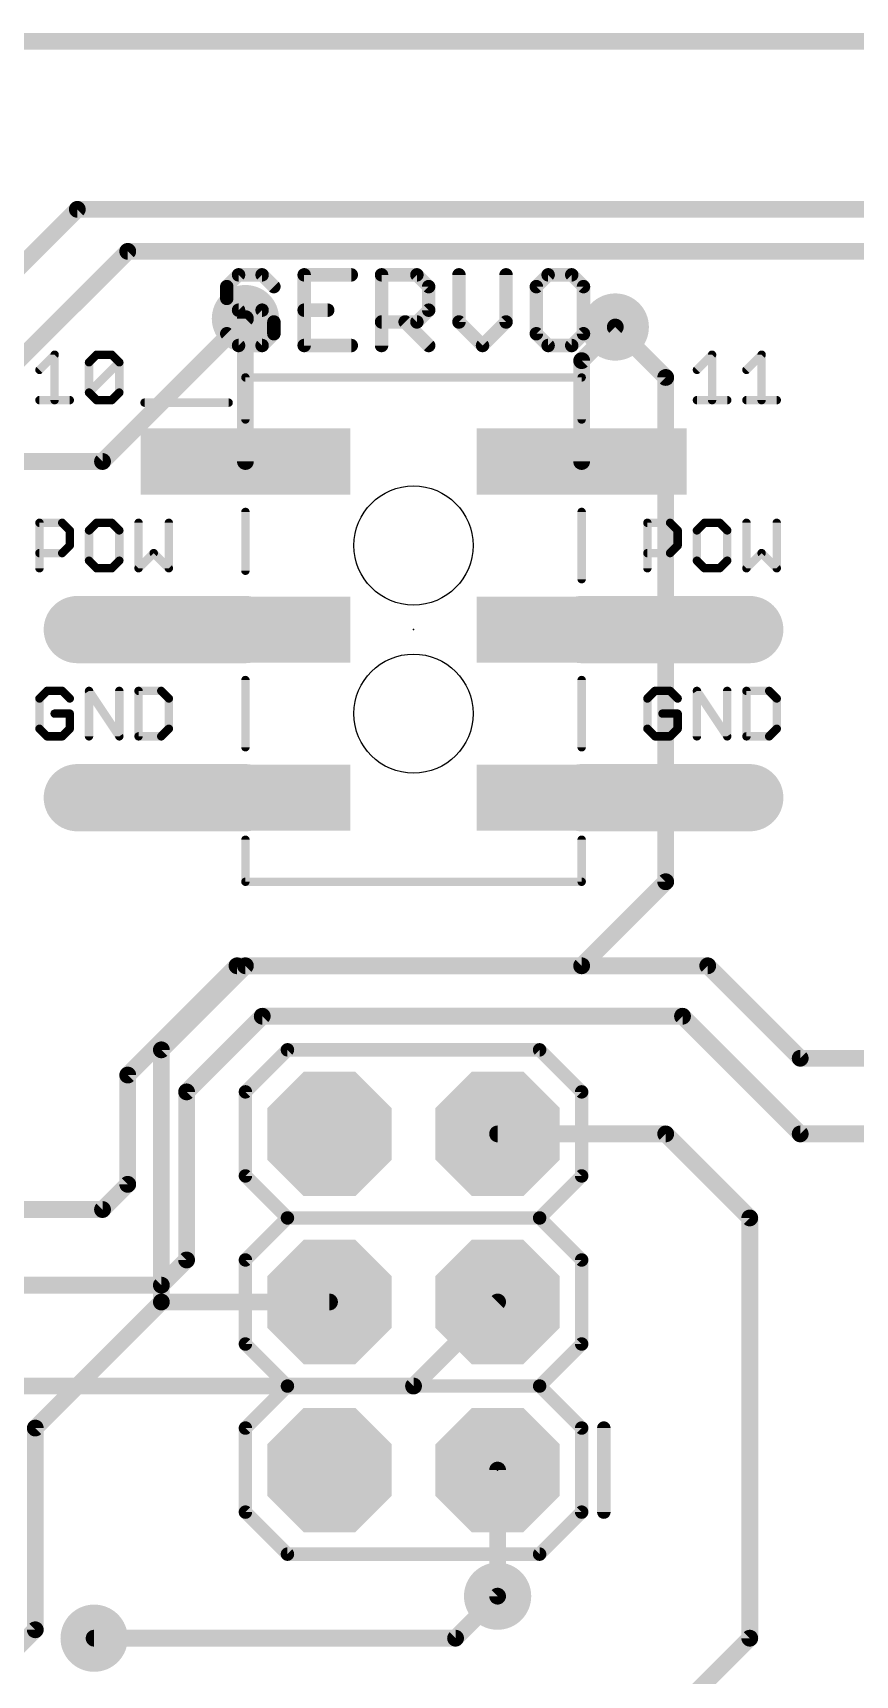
# Model space of a CAD drawing. Extents: x -27 to 95, y -17 to 50.
# Drawn here: x 62.83 to 75.25, y 24.84 to 49.66 of the extents above; entities that cross this region are included whole.
import ezdxf

# ---------------------------------------------------------------- set-up
doc = ezdxf.new("R2010")
doc.units = 0
for name, color, linetype in [('1', 12, 'CONTINUOUS'), ('16', 132, 'CONTINUOUS'), ('17', 110, 'CONTINUOUS'), ('18', 110, 'CONTINUOUS'), ('20', 53, 'CONTINUOUS'), ('21', 41, 'CONTINUOUS'), ('23', 53, 'CONTINUOUS'), ('51', 53, 'CONTINUOUS')]:
    doc.layers.add(name, color=color, linetype=linetype)

# ---------------------------------------------------------------- blocks, each defined once
blk = doc.blocks.new('RECT')
blk.add_solid([(-0.5, -0.5), (0.5, -0.5), (-0.5, 0.5), (0.5, 0.5)])
blk = doc.blocks.new('OCTAGONP')
at = {"const_width": 0.5}
blk.add_lwpolyline([(-0.25, -0.1036), (-0.25, 0.1036), (-0.1036, 0.25), (0.1036, 0.25), (0.25, 0.1036), (0.25, -0.1036), (0.1036, -0.25), (-0.1036, -0.25), (-0.25, -0.1036), (-0.25, 0.1036)], dxfattribs=at)
blk = doc.blocks.new('ROUNDV')
at = {"const_width": 0.5}
blk.add_lwpolyline([(0, -0.25, 1), (0, 0.25, 1), (0, -0.25)], format="xyb", dxfattribs=at)

msp = doc.modelspace()

# ---------------------------------------------------------------- linework, layer by layer
at = {"layer": '1'}
for points, const_width in [([(2.54, 49.53), (91.44, 49.53)], 0.254), ([(60.96, 44.45), (63.5, 46.99)], 0.254), ([(63.5, 46.99), (77.47, 46.99)], 0.254), ([(61.468, 43.561), (64.262, 46.355)], 0.254), ([(64.262, 46.355), (76.835, 46.355)], 0.254), ([(66.04, 45.339), (66.04, 43.18)], 0.254), ([(71.12, 44.704), (71.628, 45.212)], 0.254), ([(71.12, 43.18), (71.12, 44.704)], 0.254), ([(66.04, 40.64), (63.5, 40.64)], 1.016), ([(73.66, 40.64), (71.12, 40.64)], 1.016), ([(66.04, 38.1), (63.5, 38.1)], 1.016), ([(71.12, 38.1), (73.66, 38.1)], 1.016), ([(64.262, 33.909), (65.913, 35.56)], 0.254), ([(65.913, 35.56), (73.025, 35.56)], 0.254), ([(73.025, 35.56), (74.422, 34.163)], 0.254), ([(65.151, 33.655), (66.294, 34.798)], 0.254), ([(66.294, 34.798), (72.644, 34.798)], 0.254), ([(72.644, 34.798), (74.422, 33.02)], 0.254), ([(74.422, 34.163), (83.439, 34.163)], 0.254), ([(64.262, 32.258), (64.262, 33.909)], 0.254), ([(65.151, 31.115), (65.151, 33.655)], 0.254), ([(72.39, 33.02), (69.85, 33.02)], 0.254), ([(73.66, 31.75), (72.39, 33.02)], 0.254), ([(74.422, 33.02), (78.74, 33.02)], 0.254), ([(63.881, 31.877), (64.262, 32.258)], 0.254), ([(58.293, 31.877), (63.881, 31.877)], 0.254), ([(73.66, 25.4), (73.66, 31.75)], 0.254), ([(64.77, 30.734), (65.151, 31.115)], 0.254), ([(58.42, 30.734), (64.77, 30.734)], 0.254), ([(68.58, 29.21), (69.85, 30.48)], 0.254), ([(62.23, 29.21), (68.58, 29.21)], 0.254), ([(69.85, 26.035), (69.85, 27.94)], 0.254), ([(69.215, 25.4), (69.85, 26.035)], 0.254), ([(63.754, 25.4), (69.215, 25.4)], 0.254), ([(72.39, 24.13), (73.66, 25.4)], 0.254)]:
    msp.add_lwpolyline(points, dxfattribs=dict(at, const_width=const_width))
for points, const_width in [([(63.5, 47.0535, 1), (63.5, 46.9265)], 0.127), ([(63.5449, 46.9451, 1), (63.4551, 47.0349)], 0.127), ([(64.262, 46.4185, 1), (64.262, 46.2915)], 0.127), ([(64.3069, 46.3101, 1), (64.2171, 46.3999)], 0.127), ([(66.1035, 45.339, 1), (65.9765, 45.339)], 0.127), ([(71.6729, 45.1671, 1), (71.5831, 45.2569)], 0.127), ([(71.1835, 44.704, 1), (71.0565, 44.704)], 0.127), ([(71.0751, 44.7489, 1), (71.1649, 44.6591)], 0.127), ([(65.9765, 43.18, 1), (66.1035, 43.18)], 0.127), ([(71.0565, 43.18, 1), (71.1835, 43.18)], 0.127), ([(63.5, 40.894, 1), (63.5, 40.386)], 0.508), ([(66.04, 40.386, 1), (66.04, 40.894)], 0.508), ([(71.12, 40.894, 1), (71.12, 40.386)], 0.508), ([(73.66, 40.386, 1), (73.66, 40.894)], 0.508), ([(63.5, 38.354, 1), (63.5, 37.846)], 0.508), ([(66.04, 37.846, 1), (66.04, 38.354)], 0.508), ([(71.12, 38.354, 1), (71.12, 37.846)], 0.508), ([(73.66, 37.846, 1), (73.66, 38.354)], 0.508), ([(65.913, 35.6235, 1), (65.913, 35.4965)], 0.127), ([(65.9579, 35.5151, 1), (65.8681, 35.6049)], 0.127), ([(73.0699, 35.6049, 1), (72.9801, 35.5151)], 0.127), ([(73.025, 35.4965, 1), (73.025, 35.6235)], 0.127), ([(66.294, 34.8615, 1), (66.294, 34.7345)], 0.127), ([(66.3389, 34.7531, 1), (66.2491, 34.8429)], 0.127), ([(72.6889, 34.8429, 1), (72.5991, 34.7531)], 0.127), ([(72.644, 34.7345, 1), (72.644, 34.8615)], 0.127), ([(74.422, 34.2265, 1), (74.422, 34.0995)], 0.127), ([(74.3771, 34.1181, 1), (74.4669, 34.2079)], 0.127), ([(64.3255, 33.909, 1), (64.1985, 33.909)], 0.127), ([(64.2171, 33.9539, 1), (64.3069, 33.8641)], 0.127), ([(65.2145, 33.655, 1), (65.0875, 33.655)], 0.127), ([(65.1061, 33.6999, 1), (65.1959, 33.6101)], 0.127), ([(69.85, 33.0835, 1), (69.85, 32.9565)], 0.127), ([(72.4349, 33.0649, 1), (72.3451, 32.9751)], 0.127), ([(72.39, 32.9565, 1), (72.39, 33.0835)], 0.127), ([(74.422, 33.0835, 1), (74.422, 32.9565)], 0.127), ([(74.3771, 32.9751, 1), (74.4669, 33.0649)], 0.127), ([(64.1985, 32.258, 1), (64.3255, 32.258)], 0.127), ([(64.3069, 32.2131, 1), (64.2171, 32.3029)], 0.127), ([(63.8361, 31.9219, 1), (63.9259, 31.8321)], 0.127), ([(63.881, 31.8135, 1), (63.881, 31.9405)], 0.127), ([(73.7235, 31.75, 1), (73.5965, 31.75)], 0.127), ([(73.6151, 31.7051, 1), (73.7049, 31.7949)], 0.127), ([(65.0875, 31.115, 1), (65.2145, 31.115)], 0.127), ([(65.1959, 31.0701, 1), (65.1061, 31.1599)], 0.127), ([(64.7251, 30.7789, 1), (64.8149, 30.6891)], 0.127), ([(64.77, 30.6705, 1), (64.77, 30.7975)], 0.127), ([(69.8949, 30.4351, 1), (69.8051, 30.5249)], 0.127), ([(68.5351, 29.2549, 1), (68.6249, 29.1651)], 0.127), ([(68.58, 29.1465, 1), (68.58, 29.2735)], 0.127), ([(69.9135, 27.94, 1), (69.7865, 27.94)], 0.127), ([(69.7865, 26.035, 1), (69.9135, 26.035)], 0.127), ([(69.8949, 25.9901, 1), (69.8051, 26.0799)], 0.127), ([(63.754, 25.4635, 1), (63.754, 25.3365)], 0.127), ([(69.1701, 25.4449, 1), (69.2599, 25.3551)], 0.127), ([(69.215, 25.3365, 1), (69.215, 25.4635)], 0.127), ([(73.5965, 25.4, 1), (73.7235, 25.4)], 0.127), ([(73.7049, 25.3551, 1), (73.6151, 25.4449)], 0.127)]:
    msp.add_lwpolyline(points, format="xyb", dxfattribs=dict(at, const_width=const_width))
at = {"layer": '16', "const_width": 0.254}
for points in [[(2.54, 49.53), (91.44, 49.53)], [(63.881, 43.18), (66.04, 45.339)], [(72.39, 44.45), (71.628, 45.212)], [(72.39, 36.83), (72.39, 44.45)], [(61.468, 43.18), (63.881, 43.18)], [(71.12, 35.56), (72.39, 36.83)], [(64.77, 34.29), (66.04, 35.56)], [(66.04, 35.56), (71.12, 35.56)], [(64.77, 30.48), (64.77, 34.29)], [(62.865, 28.575), (64.77, 30.48)], [(64.77, 30.48), (67.31, 30.48)], [(62.865, 25.527), (62.865, 28.575)], [(62.357, 25.019), (62.865, 25.527)]]:
    msp.add_lwpolyline(points, dxfattribs=at)
at = {"layer": '16', "const_width": 0.127}
for points in [[(66.0849, 45.2941, 1), (65.9951, 45.3839)], [(71.6729, 45.2569, 1), (71.5831, 45.1671)], [(72.4535, 44.45, 1), (72.3265, 44.45)], [(72.3451, 44.4051, 1), (72.4349, 44.4949)], [(63.8361, 43.2249, 1), (63.9259, 43.1351)], [(63.881, 43.1165, 1), (63.881, 43.2435)], [(72.3265, 36.83, 1), (72.4535, 36.83)], [(72.4349, 36.7851, 1), (72.3451, 36.8749)], [(66.04, 35.6235, 1), (66.04, 35.4965)], [(66.0849, 35.5151, 1), (65.9951, 35.6049)], [(71.0751, 35.6049, 1), (71.1649, 35.5151)], [(71.12, 35.4965, 1), (71.12, 35.6235)], [(64.8335, 34.29, 1), (64.7065, 34.29)], [(64.7251, 34.3349, 1), (64.8149, 34.2451)], [(64.77, 30.5435, 1), (64.77, 30.4165)], [(64.7065, 30.48, 1), (64.8335, 30.48)], [(64.8149, 30.4351, 1), (64.7251, 30.5249)], [(67.31, 30.4165, 1), (67.31, 30.5435)], [(62.9285, 28.575, 1), (62.8015, 28.575)], [(62.8201, 28.6199, 1), (62.9099, 28.5301)], [(62.8015, 25.527, 1), (62.9285, 25.527)], [(62.9099, 25.4821, 1), (62.8201, 25.5719)]]:
    msp.add_lwpolyline(points, format="xyb", dxfattribs=at)
at = {"layer": '20', "const_width": 0.254}
msp.add_lwpolyline([(91.44, 49.53), (2.54, 49.53)], dxfattribs=at)
at = {"layer": '20'}
for centre in [(68.58, 41.91), (68.58, 39.37)]:
    msp.add_circle(centre, 0.9, dxfattribs=at)
at = {"layer": '21'}
for points, const_width in [([(65.9361, 46.0003), (65.7581, 45.8224)], 0.2032), ([(65.7581, 45.8224), (65.7581, 45.6444)], 0.2032), ([(66.292, 46.0003), (65.9361, 46.0003)], 0.2032), ([(66.4699, 45.8224), (66.292, 46.0003)], 0.2032), ([(67.6393, 46.0003), (66.9275, 46.0003)], 0.2032), ([(66.9275, 46.0003), (66.9275, 44.9326)], 0.2032), ([(68.0969, 44.9326), (68.0969, 46.0003)], 0.2032), ([(68.0969, 46.0003), (68.6308, 46.0003)], 0.2032), ([(68.6308, 46.0003), (68.8087, 45.8224)], 0.2032), ([(68.8087, 45.8224), (68.8087, 45.4665)], 0.2032), ([(69.2663, 46.0003), (69.2663, 45.2885)], 0.2032), ([(69.9781, 45.2885), (69.9781, 46.0003)], 0.2032), ([(70.6136, 46.0003), (70.4357, 45.8224)], 0.2032), ([(70.4357, 45.8224), (70.4357, 45.1106)], 0.2032), ([(70.9695, 46.0003), (70.6136, 46.0003)], 0.2032), ([(71.1475, 45.8224), (70.9695, 46.0003)], 0.2032), ([(71.1475, 45.1106), (71.1475, 45.8224)], 0.2032), ([(65.7581, 45.6444), (65.9361, 45.4665)], 0.2032), ([(65.9361, 45.4665), (66.292, 45.4665)], 0.2032), ([(66.292, 45.4665), (66.4699, 45.2885)], 0.2032), ([(66.9275, 45.4665), (67.2834, 45.4665)], 0.2032), ([(68.8087, 45.4665), (68.6308, 45.2885)], 0.2032), ([(65.9361, 44.9326), (65.7581, 45.1106)], 0.2032), ([(66.4699, 45.1106), (66.292, 44.9326)], 0.2032), ([(66.4699, 45.2885), (66.4699, 45.1106)], 0.2032), ([(68.6308, 45.2885), (68.0969, 45.2885)], 0.2032), ([(68.4528, 45.2885), (68.8087, 44.9326)], 0.2032), ([(69.2663, 45.2885), (69.6222, 44.9326)], 0.2032), ([(69.6222, 44.9326), (69.9781, 45.2885)], 0.2032), ([(70.4357, 45.1106), (70.6136, 44.9326)], 0.2032), ([(70.9695, 44.9326), (71.1475, 45.1106)], 0.2032), ([(66.292, 44.9326), (65.9361, 44.9326)], 0.2032), ([(66.9275, 44.9326), (67.6393, 44.9326)], 0.2032), ([(70.6136, 44.9326), (70.9695, 44.9326)], 0.2032), ([(62.9285, 44.5647), (63.1573, 44.7935)], 0.127), ([(63.1573, 44.7935), (63.1573, 44.1071)], 0.127), ([(63.6769, 44.6791), (63.7913, 44.7935)], 0.127), ([(63.6769, 44.2215), (63.6769, 44.6791)], 0.127), ([(63.6769, 44.2215), (64.1345, 44.6791)], 0.127), ([(63.7913, 44.7935), (64.0201, 44.7935)], 0.127), ([(64.0201, 44.7935), (64.1345, 44.6791)], 0.127), ([(64.1345, 44.6791), (64.1345, 44.2215)], 0.127), ([(72.8617, 44.5647), (73.0905, 44.7935)], 0.127), ([(73.0905, 44.7935), (73.0905, 44.1071)], 0.127), ([(73.6101, 44.5647), (73.8389, 44.7935)], 0.127), ([(73.8389, 44.7935), (73.8389, 44.1071)], 0.127), ([(71.12, 44.45), (66.04, 44.45)], 0.127), ([(66.04, 44.45), (66.04, 43.815)], 0.127), ([(71.12, 43.815), (71.12, 44.45)], 0.127), ([(63.7913, 44.1071), (63.6769, 44.2215)], 0.127), ([(64.1345, 44.2215), (64.0201, 44.1071)], 0.127), ([(62.9285, 44.1071), (63.3861, 44.1071)], 0.127), ([(64.0201, 44.1071), (63.7913, 44.1071)], 0.127), ([(64.516, 44.069), (65.786, 44.069)], 0.127), ([(72.8617, 44.1071), (73.3193, 44.1071)], 0.127), ([(73.6101, 44.1071), (74.0677, 44.1071)], 0.127), ([(66.04, 42.418), (66.04, 41.529)], 0.127), ([(71.12, 42.418), (71.12, 41.402)], 0.127), ([(62.9285, 41.5671), (62.9285, 42.2535)], 0.127), ([(62.9285, 42.2535), (63.2717, 42.2535)], 0.127), ([(63.2717, 42.2535), (63.3861, 42.1391)], 0.127), ([(63.3861, 42.1391), (63.3861, 41.9103)], 0.127), ([(63.7913, 42.2535), (63.6769, 42.1391)], 0.127), ([(63.6769, 42.1391), (63.6769, 41.6815)], 0.127), ([(64.0201, 42.2535), (63.7913, 42.2535)], 0.127), ([(64.1345, 42.1391), (64.0201, 42.2535)], 0.127), ([(64.1345, 41.6815), (64.1345, 42.1391)], 0.127), ([(64.4253, 42.2535), (64.4253, 41.5671)], 0.127), ([(64.8829, 41.5671), (64.8829, 42.2535)], 0.127), ([(72.1133, 41.5671), (72.1133, 42.2535)], 0.127), ([(72.1133, 42.2535), (72.4564, 42.2535)], 0.127), ([(72.4564, 42.2535), (72.5708, 42.1391)], 0.127), ([(72.5708, 42.1391), (72.5708, 41.9103)], 0.127), ([(72.9761, 42.2535), (72.8617, 42.1391)], 0.127), ([(72.8617, 42.1391), (72.8617, 41.6815)], 0.127), ([(73.2049, 42.2535), (72.9761, 42.2535)], 0.127), ([(73.3193, 42.1391), (73.2049, 42.2535)], 0.127), ([(73.3193, 41.6815), (73.3193, 42.1391)], 0.127), ([(73.6101, 42.2535), (73.6101, 41.5671)], 0.127), ([(74.0677, 41.5671), (74.0677, 42.2535)], 0.127), ([(63.3861, 41.9103), (63.2717, 41.7959)], 0.127), ([(72.5708, 41.9103), (72.4564, 41.7959)], 0.127), ([(63.2717, 41.7959), (62.9285, 41.7959)], 0.127), ([(63.6769, 41.6815), (63.7913, 41.5671)], 0.127), ([(64.0201, 41.5671), (64.1345, 41.6815)], 0.127), ([(64.4253, 41.5671), (64.6541, 41.7959)], 0.127), ([(64.6541, 41.7959), (64.8829, 41.5671)], 0.127), ([(72.4564, 41.7959), (72.1133, 41.7959)], 0.127), ([(72.8617, 41.6815), (72.9761, 41.5671)], 0.127), ([(73.2049, 41.5671), (73.3193, 41.6815)], 0.127), ([(73.6101, 41.5671), (73.8389, 41.7959)], 0.127), ([(73.8389, 41.7959), (74.0677, 41.5671)], 0.127), ([(63.7913, 41.5671), (64.0201, 41.5671)], 0.127), ([(72.9761, 41.5671), (73.2049, 41.5671)], 0.127), ([(63.0429, 39.7135), (62.9285, 39.5991)], 0.127), ([(63.2717, 39.7135), (63.0429, 39.7135)], 0.127), ([(63.3861, 39.5991), (63.2717, 39.7135)], 0.127), ([(63.6769, 39.0271), (63.6769, 39.7135)], 0.127), ([(63.6769, 39.7135), (64.1345, 39.0271)], 0.127), ([(64.1345, 39.0271), (64.1345, 39.7135)], 0.127), ([(64.4253, 39.7135), (64.4253, 39.0271)], 0.127), ([(64.7685, 39.7135), (64.4253, 39.7135)], 0.127), ([(64.8829, 39.5991), (64.7685, 39.7135)], 0.127), ([(66.04, 39.878), (66.04, 38.862)], 0.127), ([(71.12, 39.878), (71.12, 38.862)], 0.127), ([(72.2276, 39.7135), (72.1133, 39.5991)], 0.127), ([(72.4564, 39.7135), (72.2276, 39.7135)], 0.127), ([(72.5708, 39.5991), (72.4564, 39.7135)], 0.127), ([(72.8617, 39.0271), (72.8617, 39.7135)], 0.127), ([(72.8617, 39.7135), (73.3193, 39.0271)], 0.127), ([(73.3193, 39.0271), (73.3193, 39.7135)], 0.127), ([(73.6101, 39.7135), (73.6101, 39.0271)], 0.127), ([(73.9533, 39.7135), (73.6101, 39.7135)], 0.127), ([(74.0677, 39.5991), (73.9533, 39.7135)], 0.127), ([(62.9285, 39.5991), (62.9285, 39.1415)], 0.127), ([(64.8829, 39.1415), (64.8829, 39.5991)], 0.127), ([(72.1133, 39.5991), (72.1133, 39.1415)], 0.127), ([(74.0677, 39.1415), (74.0677, 39.5991)], 0.127), ([(63.3861, 39.3703), (63.1573, 39.3703)], 0.127), ([(63.3861, 39.1415), (63.3861, 39.3703)], 0.127), ([(72.5708, 39.3703), (72.342, 39.3703)], 0.127), ([(72.5708, 39.1415), (72.5708, 39.3703)], 0.127), ([(62.9285, 39.1415), (63.0429, 39.0271)], 0.127), ([(63.0429, 39.0271), (63.2717, 39.0271)], 0.127), ([(63.2717, 39.0271), (63.3861, 39.1415)], 0.127), ([(64.4253, 39.0271), (64.7685, 39.0271)], 0.127), ([(64.7685, 39.0271), (64.8829, 39.1415)], 0.127), ([(72.1133, 39.1415), (72.2276, 39.0271)], 0.127), ([(72.2276, 39.0271), (72.4564, 39.0271)], 0.127), ([(72.4564, 39.0271), (72.5708, 39.1415)], 0.127), ([(73.6101, 39.0271), (73.9533, 39.0271)], 0.127), ([(73.9533, 39.0271), (74.0677, 39.1415)], 0.127), ([(66.04, 36.83), (66.04, 37.465)], 0.127), ([(71.12, 37.465), (71.12, 36.83)], 0.127), ([(71.12, 36.83), (66.04, 36.83)], 0.127), ([(66.04, 33.655), (66.675, 34.29)], 0.2032), ([(66.675, 34.29), (70.485, 34.29)], 0.2032), ([(71.12, 33.655), (70.485, 34.29)], 0.2032), ([(66.04, 32.385), (66.04, 33.655)], 0.2032), ([(71.12, 32.385), (71.12, 33.655)], 0.2032), ([(66.675, 31.75), (66.04, 32.385)], 0.2032), ([(70.485, 31.75), (71.12, 32.385)], 0.2032), ([(66.04, 31.115), (66.675, 31.75)], 0.2032), ([(66.675, 31.75), (70.485, 31.75)], 0.2032), ([(71.12, 31.115), (70.485, 31.75)], 0.2032), ([(66.04, 29.845), (66.04, 31.115)], 0.2032), ([(71.12, 29.845), (71.12, 31.115)], 0.2032), ([(66.675, 29.21), (66.04, 29.845)], 0.2032), ([(70.485, 29.21), (71.12, 29.845)], 0.2032), ([(66.04, 28.575), (66.675, 29.21)], 0.2032), ([(66.675, 29.21), (70.485, 29.21)], 0.2032), ([(71.12, 28.575), (70.485, 29.21)], 0.2032), ([(66.04, 27.305), (66.04, 28.575)], 0.2032), ([(71.12, 27.305), (71.12, 28.575)], 0.2032), ([(71.455, 28.575), (71.455, 27.305)], 0.2032), ([(66.675, 26.67), (66.04, 27.305)], 0.2032), ([(70.485, 26.67), (71.12, 27.305)], 0.2032), ([(70.485, 26.67), (66.675, 26.67)], 0.2032)]:
    msp.add_lwpolyline(points, dxfattribs=dict(at, const_width=const_width))
for points, const_width in [([(65.8089, 45.8224, 1), (65.7073, 45.8224)], 0.1016), ([(65.7222, 45.8583, 1), (65.794, 45.7864)], 0.1016), ([(65.9361, 46.0511, 1), (65.9361, 45.9495)], 0.1016), ([(65.972, 45.9644, 1), (65.9001, 46.0362)], 0.1016), ([(66.3279, 46.0362, 1), (66.256, 45.9644)], 0.1016), ([(66.292, 45.9495, 1), (66.292, 46.0511)], 0.1016), ([(66.434, 45.7864, 1), (66.5058, 45.8583)], 0.1016), ([(66.9275, 46.0511, 1), (66.9275, 45.9495)], 0.1016), ([(66.9783, 46.0003, 1), (66.8767, 46.0003)], 0.1016), ([(67.6393, 45.9495, 1), (67.6393, 46.0511)], 0.1016), ([(68.1477, 46.0003, 1), (68.0461, 46.0003)], 0.1016), ([(68.0969, 46.0511, 1), (68.0969, 45.9495)], 0.1016), ([(68.6667, 46.0362, 1), (68.5948, 45.9644)], 0.1016), ([(68.6308, 45.9495, 1), (68.6308, 46.0511)], 0.1016), ([(68.8595, 45.8224, 1), (68.7579, 45.8224)], 0.1016), ([(68.7728, 45.7864, 1), (68.8446, 45.8583)], 0.1016), ([(69.3171, 46.0003, 1), (69.2155, 46.0003)], 0.1016), ([(70.0289, 46.0003, 1), (69.9273, 46.0003)], 0.1016), ([(70.4865, 45.8224, 1), (70.3849, 45.8224)], 0.1016), ([(70.3998, 45.8583, 1), (70.4716, 45.7864)], 0.1016), ([(70.6136, 46.0511, 1), (70.6136, 45.9495)], 0.1016), ([(70.6496, 45.9644, 1), (70.5777, 46.0362)], 0.1016), ([(71.0055, 46.0362, 1), (70.9336, 45.9644)], 0.1016), ([(70.9695, 45.9495, 1), (70.9695, 46.0511)], 0.1016), ([(71.1983, 45.8224, 1), (71.0967, 45.8224)], 0.1016), ([(71.1116, 45.7864, 1), (71.1834, 45.8583)], 0.1016), ([(65.794, 45.6803, 1), (65.7222, 45.6085)], 0.1016), ([(65.7073, 45.6444, 1), (65.8089, 45.6444)], 0.1016), ([(65.9361, 45.5173, 1), (65.9361, 45.4157)], 0.1016), ([(65.9001, 45.4305, 1), (65.972, 45.5024)], 0.1016), ([(66.3279, 45.5024, 1), (66.256, 45.4305)], 0.1016), ([(66.292, 45.4157, 1), (66.292, 45.5173)], 0.1016), ([(66.9275, 45.5173, 1), (66.9275, 45.4157)], 0.1016), ([(67.2834, 45.4157, 1), (67.2834, 45.5173)], 0.1016), ([(68.7579, 45.4665, 1), (68.8595, 45.4665)], 0.1016), ([(68.8446, 45.4305, 1), (68.7728, 45.5024)], 0.1016), ([(65.794, 45.1465, 1), (65.7222, 45.0746)], 0.1016), ([(66.5207, 45.2885, 1), (66.4191, 45.2885)], 0.1016), ([(66.434, 45.2526, 1), (66.5058, 45.3244)], 0.1016), ([(66.5058, 45.0746, 1), (66.434, 45.1465)], 0.1016), ([(68.0969, 45.3393, 1), (68.0969, 45.2377)], 0.1016), ([(68.4887, 45.3244, 1), (68.4169, 45.2526)], 0.1016), ([(68.5948, 45.3244, 1), (68.6667, 45.2526)], 0.1016), ([(68.6308, 45.2377, 1), (68.6308, 45.3393)], 0.1016), ([(69.3022, 45.3244, 1), (69.2304, 45.2526)], 0.1016), ([(69.2155, 45.2885, 1), (69.3171, 45.2885)], 0.1016), ([(69.9273, 45.2885, 1), (70.0289, 45.2885)], 0.1016), ([(70.014, 45.2526, 1), (69.9422, 45.3244)], 0.1016), ([(70.4716, 45.1465, 1), (70.3998, 45.0746)], 0.1016), ([(71.1834, 45.0746, 1), (71.1116, 45.1465)], 0.1016), ([(65.9361, 44.9834, 1), (65.9361, 44.8818)], 0.1016), ([(65.9001, 44.8967, 1), (65.972, 44.9685)], 0.1016), ([(66.256, 44.9685, 1), (66.3279, 44.8967)], 0.1016), ([(66.292, 44.8818, 1), (66.292, 44.9834)], 0.1016), ([(66.4191, 45.1106, 1), (66.5207, 45.1106)], 0.1016), ([(66.9275, 44.9834, 1), (66.9275, 44.8818)], 0.1016), ([(66.8767, 44.9326, 1), (66.9783, 44.9326)], 0.1016), ([(67.6393, 44.8818, 1), (67.6393, 44.9834)], 0.1016), ([(68.0461, 44.9326, 1), (68.1477, 44.9326)], 0.1016), ([(68.7728, 44.8967, 1), (68.8446, 44.9685)], 0.1016), ([(69.5863, 44.9685, 1), (69.6581, 44.8967)], 0.1016), ([(69.5863, 44.8967, 1), (69.6581, 44.9685)], 0.1016), ([(70.3849, 45.1106, 1), (70.4865, 45.1106)], 0.1016), ([(70.6136, 44.9834, 1), (70.6136, 44.8818)], 0.1016), ([(70.5777, 44.8967, 1), (70.6496, 44.9685)], 0.1016), ([(70.9336, 44.9685, 1), (71.0055, 44.8967)], 0.1016), ([(70.9695, 44.8818, 1), (70.9695, 44.9834)], 0.1016), ([(71.0967, 45.1106, 1), (71.1983, 45.1106)], 0.1016), ([(63.189, 44.7935, 1), (63.1255, 44.7935)], 0.0635), ([(63.1797, 44.771, 1), (63.1348, 44.8159)], 0.0635), ([(63.7087, 44.6791, 1), (63.6452, 44.6791)], 0.0635), ([(63.6545, 44.7015, 1), (63.6994, 44.6566)], 0.0635), ([(63.7913, 44.8252, 1), (63.7913, 44.7617)], 0.0635), ([(63.8138, 44.771, 1), (63.7689, 44.8159)], 0.0635), ([(64.0426, 44.8159, 1), (63.9977, 44.771)], 0.0635), ([(64.0201, 44.7617, 1), (64.0201, 44.8252)], 0.0635), ([(64.1663, 44.6791, 1), (64.1028, 44.6791)], 0.0635), ([(64.157, 44.6566, 1), (64.1121, 44.7015)], 0.0635), ([(64.1121, 44.6566, 1), (64.157, 44.7015)], 0.0635), ([(73.1222, 44.7935, 1), (73.0587, 44.7935)], 0.0635), ([(73.1129, 44.771, 1), (73.068, 44.8159)], 0.0635), ([(73.8706, 44.7935, 1), (73.8071, 44.7935)], 0.0635), ([(73.8613, 44.771, 1), (73.8164, 44.8159)], 0.0635), ([(62.906, 44.5871, 1), (62.951, 44.5422)], 0.0635), ([(66.04, 44.4818, 1), (66.04, 44.4183)], 0.0635), ([(66.0718, 44.45, 1), (66.0083, 44.45)], 0.0635), ([(71.1518, 44.45, 1), (71.0883, 44.45)], 0.0635), ([(71.12, 44.4183, 1), (71.12, 44.4818)], 0.0635), ([(72.8392, 44.5871, 1), (72.8841, 44.5422)], 0.0635), ([(73.5876, 44.5871, 1), (73.6325, 44.5422)], 0.0635), ([(63.6994, 44.2439, 1), (63.6545, 44.199)], 0.0635), ([(63.6545, 44.2439, 1), (63.6994, 44.199)], 0.0635), ([(63.6452, 44.2215, 1), (63.7087, 44.2215)], 0.0635), ([(64.1028, 44.2215, 1), (64.1663, 44.2215)], 0.0635), ([(64.157, 44.199, 1), (64.1121, 44.2439)], 0.0635), ([(62.9285, 44.1389, 1), (62.9285, 44.0754)], 0.0635), ([(63.1255, 44.1071, 1), (63.189, 44.1071)], 0.0635), ([(63.3861, 44.0754, 1), (63.3861, 44.1389)], 0.0635), ([(63.7913, 44.1389, 1), (63.7913, 44.0754)], 0.0635), ([(63.7689, 44.0846, 1), (63.8138, 44.1296)], 0.0635), ([(63.9977, 44.1296, 1), (64.0426, 44.0846)], 0.0635), ([(64.0201, 44.0754, 1), (64.0201, 44.1389)], 0.0635), ([(64.516, 44.1008, 1), (64.516, 44.0373)], 0.0635), ([(65.786, 44.0373, 1), (65.786, 44.1008)], 0.0635), ([(72.8617, 44.1389, 1), (72.8617, 44.0754)], 0.0635), ([(73.0587, 44.1071, 1), (73.1222, 44.1071)], 0.0635), ([(73.3193, 44.0754, 1), (73.3193, 44.1389)], 0.0635), ([(73.6101, 44.1389, 1), (73.6101, 44.0754)], 0.0635), ([(73.8071, 44.1071, 1), (73.8706, 44.1071)], 0.0635), ([(74.0677, 44.0754, 1), (74.0677, 44.1389)], 0.0635), ([(66.0083, 43.815, 1), (66.0718, 43.815)], 0.0635), ([(71.0883, 43.815, 1), (71.1518, 43.815)], 0.0635), ([(66.0718, 42.418, 1), (66.0083, 42.418)], 0.0635), ([(71.1518, 42.418, 1), (71.0883, 42.418)], 0.0635), ([(62.9603, 42.2535, 1), (62.8967, 42.2535)], 0.0635), ([(62.9285, 42.2852, 1), (62.9285, 42.2217)], 0.0635), ([(63.2941, 42.2759, 1), (63.2492, 42.231)], 0.0635), ([(63.2717, 42.2217, 1), (63.2717, 42.2852)], 0.0635), ([(63.4178, 42.1391, 1), (63.3543, 42.1391)], 0.0635), ([(63.3636, 42.1166, 1), (63.4085, 42.1615)], 0.0635), ([(63.7087, 42.1391, 1), (63.6452, 42.1391)], 0.0635), ([(63.6545, 42.1615, 1), (63.6994, 42.1166)], 0.0635), ([(63.7913, 42.2852, 1), (63.7913, 42.2217)], 0.0635), ([(63.8138, 42.231, 1), (63.7689, 42.2759)], 0.0635), ([(64.0426, 42.2759, 1), (63.9977, 42.231)], 0.0635), ([(64.0201, 42.2217, 1), (64.0201, 42.2852)], 0.0635), ([(64.1663, 42.1391, 1), (64.1028, 42.1391)], 0.0635), ([(64.1121, 42.1166, 1), (64.157, 42.1615)], 0.0635), ([(64.4571, 42.2535, 1), (64.3936, 42.2535)], 0.0635), ([(64.9147, 42.2535, 1), (64.8512, 42.2535)], 0.0635), ([(72.145, 42.2535, 1), (72.0815, 42.2535)], 0.0635), ([(72.1133, 42.2852, 1), (72.1133, 42.2217)], 0.0635), ([(72.4789, 42.2759, 1), (72.434, 42.231)], 0.0635), ([(72.4564, 42.2217, 1), (72.4564, 42.2852)], 0.0635), ([(72.6026, 42.1391, 1), (72.5391, 42.1391)], 0.0635), ([(72.5484, 42.1166, 1), (72.5933, 42.1615)], 0.0635), ([(72.8934, 42.1391, 1), (72.8299, 42.1391)], 0.0635), ([(72.8392, 42.1615, 1), (72.8841, 42.1166)], 0.0635), ([(72.9761, 42.2852, 1), (72.9761, 42.2217)], 0.0635), ([(72.9985, 42.231, 1), (72.9536, 42.2759)], 0.0635), ([(73.2273, 42.2759, 1), (73.1824, 42.231)], 0.0635), ([(73.2049, 42.2217, 1), (73.2049, 42.2852)], 0.0635), ([(73.351, 42.1391, 1), (73.2875, 42.1391)], 0.0635), ([(73.2968, 42.1166, 1), (73.3417, 42.1615)], 0.0635), ([(73.6418, 42.2535, 1), (73.5783, 42.2535)], 0.0635), ([(74.0994, 42.2535, 1), (74.0359, 42.2535)], 0.0635), ([(63.3543, 41.9103, 1), (63.4178, 41.9103)], 0.0635), ([(63.4085, 41.8878, 1), (63.3636, 41.9327)], 0.0635), ([(72.5391, 41.9103, 1), (72.6026, 41.9103)], 0.0635), ([(72.5933, 41.8878, 1), (72.5484, 41.9327)], 0.0635), ([(62.9285, 41.8276, 1), (62.9285, 41.7641)], 0.0635), ([(63.2492, 41.8183, 1), (63.2941, 41.7734)], 0.0635), ([(63.2717, 41.7641, 1), (63.2717, 41.8276)], 0.0635), ([(63.6994, 41.7039, 1), (63.6545, 41.659)], 0.0635), ([(63.6452, 41.6815, 1), (63.7087, 41.6815)], 0.0635), ([(64.1028, 41.6815, 1), (64.1663, 41.6815)], 0.0635), ([(64.157, 41.659, 1), (64.1121, 41.7039)], 0.0635), ([(64.6766, 41.8183, 1), (64.6317, 41.7734)], 0.0635), ([(64.6766, 41.7734, 1), (64.6317, 41.8183)], 0.0635), ([(72.1133, 41.8276, 1), (72.1133, 41.7641)], 0.0635), ([(72.434, 41.8183, 1), (72.4789, 41.7734)], 0.0635), ([(72.4564, 41.7641, 1), (72.4564, 41.8276)], 0.0635), ([(72.8299, 41.6815, 1), (72.8934, 41.6815)], 0.0635), ([(72.8841, 41.7039, 1), (72.8392, 41.659)], 0.0635), ([(73.2875, 41.6815, 1), (73.351, 41.6815)], 0.0635), ([(73.3417, 41.659, 1), (73.2968, 41.7039)], 0.0635), ([(73.8613, 41.8183, 1), (73.8164, 41.7734)], 0.0635), ([(73.8613, 41.7734, 1), (73.8164, 41.8183)], 0.0635), ([(62.8967, 41.5671, 1), (62.9603, 41.5671)], 0.0635), ([(63.7913, 41.5989, 1), (63.7913, 41.5354)], 0.0635), ([(63.7689, 41.5446, 1), (63.8138, 41.5896)], 0.0635), ([(63.9977, 41.5896, 1), (64.0426, 41.5446)], 0.0635), ([(64.0201, 41.5354, 1), (64.0201, 41.5989)], 0.0635), ([(64.4029, 41.5896, 1), (64.4478, 41.5446)], 0.0635), ([(64.3936, 41.5671, 1), (64.4571, 41.5671)], 0.0635), ([(64.8512, 41.5671, 1), (64.9147, 41.5671)], 0.0635), ([(64.8605, 41.5446, 1), (64.9054, 41.5896)], 0.0635), ([(66.0083, 41.529, 1), (66.0718, 41.529)], 0.0635), ([(72.0815, 41.5671, 1), (72.145, 41.5671)], 0.0635), ([(72.9761, 41.5989, 1), (72.9761, 41.5354)], 0.0635), ([(72.9536, 41.5446, 1), (72.9985, 41.5896)], 0.0635), ([(73.1824, 41.5896, 1), (73.2273, 41.5446)], 0.0635), ([(73.2049, 41.5354, 1), (73.2049, 41.5989)], 0.0635), ([(73.5876, 41.5896, 1), (73.6325, 41.5446)], 0.0635), ([(73.5783, 41.5671, 1), (73.6418, 41.5671)], 0.0635), ([(74.0359, 41.5671, 1), (74.0994, 41.5671)], 0.0635), ([(74.0452, 41.5446, 1), (74.0901, 41.5896)], 0.0635), ([(71.0883, 41.402, 1), (71.1518, 41.402)], 0.0635), ([(63.0429, 39.7452, 1), (63.0429, 39.6817)], 0.0635), ([(63.0653, 39.691, 1), (63.0204, 39.7359)], 0.0635), ([(63.2941, 39.7359, 1), (63.2492, 39.691)], 0.0635), ([(63.2717, 39.6817, 1), (63.2717, 39.7452)], 0.0635), ([(63.7033, 39.7311, 1), (63.6505, 39.6959)], 0.0635), ([(63.7087, 39.7135, 1), (63.6452, 39.7135)], 0.0635), ([(64.1663, 39.7135, 1), (64.1028, 39.7135)], 0.0635), ([(64.4253, 39.7452, 1), (64.4253, 39.6817)], 0.0635), ([(64.4571, 39.7135, 1), (64.3936, 39.7135)], 0.0635), ([(64.791, 39.7359, 1), (64.7461, 39.691)], 0.0635), ([(64.7685, 39.6817, 1), (64.7685, 39.7452)], 0.0635), ([(66.0718, 39.878, 1), (66.0083, 39.878)], 0.0635), ([(71.1518, 39.878, 1), (71.0883, 39.878)], 0.0635), ([(72.2276, 39.7452, 1), (72.2276, 39.6817)], 0.0635), ([(72.2501, 39.691, 1), (72.2052, 39.7359)], 0.0635), ([(72.4789, 39.7359, 1), (72.434, 39.691)], 0.0635), ([(72.4564, 39.6817, 1), (72.4564, 39.7452)], 0.0635), ([(72.8934, 39.7135, 1), (72.8299, 39.7135)], 0.0635), ([(72.8881, 39.7311, 1), (72.8353, 39.6959)], 0.0635), ([(73.351, 39.7135, 1), (73.2875, 39.7135)], 0.0635), ([(73.6418, 39.7135, 1), (73.5783, 39.7135)], 0.0635), ([(73.6101, 39.7452, 1), (73.6101, 39.6817)], 0.0635), ([(73.9757, 39.7359, 1), (73.9308, 39.691)], 0.0635), ([(73.9533, 39.6817, 1), (73.9533, 39.7452)], 0.0635), ([(62.9603, 39.5991, 1), (62.8967, 39.5991)], 0.0635), ([(62.906, 39.6215, 1), (62.951, 39.5766)], 0.0635), ([(63.3636, 39.5766, 1), (63.4085, 39.6215)], 0.0635), ([(64.9147, 39.5991, 1), (64.8512, 39.5991)], 0.0635), ([(64.8605, 39.5766, 1), (64.9054, 39.6215)], 0.0635), ([(72.145, 39.5991, 1), (72.0815, 39.5991)], 0.0635), ([(72.0908, 39.6215, 1), (72.1357, 39.5766)], 0.0635), ([(72.5484, 39.5766, 1), (72.5933, 39.6215)], 0.0635), ([(74.0994, 39.5991, 1), (74.0359, 39.5991)], 0.0635), ([(74.0452, 39.5766, 1), (74.0901, 39.6215)], 0.0635), ([(63.1573, 39.402, 1), (63.1573, 39.3385)], 0.0635), ([(63.4178, 39.3703, 1), (63.3543, 39.3703)], 0.0635), ([(63.3861, 39.3385, 1), (63.3861, 39.402)], 0.0635), ([(72.342, 39.402, 1), (72.342, 39.3385)], 0.0635), ([(72.6026, 39.3703, 1), (72.5391, 39.3703)], 0.0635), ([(72.5708, 39.3385, 1), (72.5708, 39.402)], 0.0635), ([(62.951, 39.1639, 1), (62.906, 39.119)], 0.0635), ([(62.8967, 39.1415, 1), (62.9603, 39.1415)], 0.0635), ([(63.0429, 39.0589, 1), (63.0429, 38.9954)], 0.0635), ([(63.0204, 39.0046, 1), (63.0653, 39.0496)], 0.0635), ([(63.2492, 39.0496, 1), (63.2941, 39.0046)], 0.0635), ([(63.2717, 38.9954, 1), (63.2717, 39.0589)], 0.0635), ([(63.3543, 39.1415, 1), (63.4178, 39.1415)], 0.0635), ([(63.4085, 39.119, 1), (63.3636, 39.1639)], 0.0635), ([(63.6452, 39.0271, 1), (63.7087, 39.0271)], 0.0635), ([(64.1028, 39.0271, 1), (64.1663, 39.0271)], 0.0635), ([(64.1081, 39.0095, 1), (64.1609, 39.0447)], 0.0635), ([(64.4253, 39.0589, 1), (64.4253, 38.9954)], 0.0635), ([(64.3936, 39.0271, 1), (64.4571, 39.0271)], 0.0635), ([(64.7461, 39.0496, 1), (64.791, 39.0046)], 0.0635), ([(64.7685, 38.9954, 1), (64.7685, 39.0589)], 0.0635), ([(64.8512, 39.1415, 1), (64.9147, 39.1415)], 0.0635), ([(64.9054, 39.119, 1), (64.8605, 39.1639)], 0.0635), ([(72.1357, 39.1639, 1), (72.0908, 39.119)], 0.0635), ([(72.0815, 39.1415, 1), (72.145, 39.1415)], 0.0635), ([(72.2276, 39.0589, 1), (72.2276, 38.9954)], 0.0635), ([(72.2052, 39.0046, 1), (72.2501, 39.0496)], 0.0635), ([(72.434, 39.0496, 1), (72.4789, 39.0046)], 0.0635), ([(72.4564, 38.9954, 1), (72.4564, 39.0589)], 0.0635), ([(72.5391, 39.1415, 1), (72.6026, 39.1415)], 0.0635), ([(72.5933, 39.119, 1), (72.5484, 39.1639)], 0.0635), ([(72.8299, 39.0271, 1), (72.8934, 39.0271)], 0.0635), ([(73.2875, 39.0271, 1), (73.351, 39.0271)], 0.0635), ([(73.2928, 39.0095, 1), (73.3457, 39.0447)], 0.0635), ([(73.5783, 39.0271, 1), (73.6418, 39.0271)], 0.0635), ([(73.6101, 39.0589, 1), (73.6101, 38.9954)], 0.0635), ([(73.9308, 39.0496, 1), (73.9757, 39.0046)], 0.0635), ([(73.9533, 38.9954, 1), (73.9533, 39.0589)], 0.0635), ([(74.0359, 39.1415, 1), (74.0994, 39.1415)], 0.0635), ([(74.0901, 39.119, 1), (74.0452, 39.1639)], 0.0635), ([(66.0083, 38.862, 1), (66.0718, 38.862)], 0.0635), ([(71.0883, 38.862, 1), (71.1518, 38.862)], 0.0635), ([(66.0718, 37.465, 1), (66.0083, 37.465)], 0.0635), ([(71.1518, 37.465, 1), (71.0883, 37.465)], 0.0635), ([(66.04, 36.8618, 1), (66.04, 36.7982)], 0.0635), ([(66.0083, 36.83, 1), (66.0718, 36.83)], 0.0635), ([(71.0883, 36.83, 1), (71.1518, 36.83)], 0.0635), ([(71.12, 36.7982, 1), (71.12, 36.8618)], 0.0635), ([(66.675, 34.3408, 1), (66.675, 34.2392)], 0.1016), ([(66.7109, 34.2541, 1), (66.6391, 34.3259)], 0.1016), ([(70.5209, 34.3259, 1), (70.4491, 34.2541)], 0.1016), ([(70.485, 34.2392, 1), (70.485, 34.3408)], 0.1016), ([(66.0908, 33.655, 1), (65.9892, 33.655)], 0.1016), ([(71.1708, 33.655, 1), (71.0692, 33.655)], 0.1016), ([(66.0041, 33.6909, 1), (66.0759, 33.6191)], 0.1016), ([(71.0841, 33.6191, 1), (71.1559, 33.6909)], 0.1016), ([(66.0759, 32.4209, 1), (66.0041, 32.3491)], 0.1016), ([(65.9892, 32.385, 1), (66.0908, 32.385)], 0.1016), ([(71.0692, 32.385, 1), (71.1708, 32.385)], 0.1016), ([(71.1559, 32.3491, 1), (71.0841, 32.4209)], 0.1016), ([(66.675, 31.8008, 1), (66.675, 31.6992)], 0.1016), ([(66.7109, 31.7141, 1), (66.6391, 31.7859)], 0.1016), ([(66.6391, 31.7141, 1), (66.7109, 31.7859)], 0.1016), ([(70.5209, 31.7859, 1), (70.4491, 31.7141)], 0.1016), ([(70.4491, 31.7859, 1), (70.5209, 31.7141)], 0.1016), ([(70.485, 31.6992, 1), (70.485, 31.8008)], 0.1016), ([(66.0908, 31.115, 1), (65.9892, 31.115)], 0.1016), ([(66.0041, 31.1509, 1), (66.0759, 31.0791)], 0.1016), ([(71.1708, 31.115, 1), (71.0692, 31.115)], 0.1016), ([(71.0841, 31.0791, 1), (71.1559, 31.1509)], 0.1016), ([(66.0759, 29.8809, 1), (66.0041, 29.8091)], 0.1016), ([(65.9892, 29.845, 1), (66.0908, 29.845)], 0.1016), ([(71.0692, 29.845, 1), (71.1708, 29.845)], 0.1016), ([(71.1559, 29.8091, 1), (71.0841, 29.8809)], 0.1016), ([(66.675, 29.2608, 1), (66.675, 29.1592)], 0.1016), ([(66.7109, 29.1741, 1), (66.6391, 29.2459)], 0.1016), ([(66.6391, 29.1741, 1), (66.7109, 29.2459)], 0.1016), ([(70.5209, 29.2459, 1), (70.4491, 29.1741)], 0.1016), ([(70.4491, 29.2459, 1), (70.5209, 29.1741)], 0.1016), ([(70.485, 29.1592, 1), (70.485, 29.2608)], 0.1016), ([(66.0908, 28.575, 1), (65.9892, 28.575)], 0.1016), ([(66.0041, 28.6109, 1), (66.0759, 28.5391)], 0.1016), ([(71.1708, 28.575, 1), (71.0692, 28.575)], 0.1016), ([(71.0841, 28.5391, 1), (71.1559, 28.6109)], 0.1016), ([(71.5058, 28.575, 1), (71.4042, 28.575)], 0.1016), ([(66.0759, 27.3409, 1), (66.0041, 27.2691)], 0.1016), ([(65.9892, 27.305, 1), (66.0908, 27.305)], 0.1016), ([(71.0692, 27.305, 1), (71.1708, 27.305)], 0.1016), ([(71.1559, 27.2691, 1), (71.0841, 27.3409)], 0.1016), ([(71.4042, 27.305, 1), (71.5058, 27.305)], 0.1016), ([(66.675, 26.7208, 1), (66.675, 26.6192)], 0.1016), ([(66.6391, 26.6341, 1), (66.7109, 26.7059)], 0.1016), ([(70.4491, 26.7059, 1), (70.5209, 26.6341)], 0.1016), ([(70.485, 26.6192, 1), (70.485, 26.7208)], 0.1016)]:
    msp.add_lwpolyline(points, format="xyb", dxfattribs=dict(at, const_width=const_width))
at = {"layer": '23'}
for p in [(68.58, 40.64), (69.85, 27.94)]:
    msp.add_point(p, dxfattribs=at)

# ---------------------------------------------------------------- block references
at = {"layer": '1', "xscale": 3.17}
for p in [(66.04, 43.18), (71.12, 43.18), (66.04, 40.64), (71.12, 40.64), (66.04, 38.1), (71.12, 38.1)]:
    msp.add_blockref('RECT', p, dxfattribs=at)
at = {"layer": '17', "xscale": 1.8796, "yscale": 1.8796, "rotation": 90}
for p in [(67.31, 33.02), (67.31, 33.02), (69.85, 33.02), (69.85, 33.02), (67.31, 30.48), (67.31, 30.48), (69.85, 30.48), (69.85, 30.48), (67.31, 27.94), (67.31, 27.94), (69.85, 27.94), (69.85, 27.94)]:
    msp.add_blockref('OCTAGONP', p, dxfattribs=at)
at = {"layer": '18', "xscale": 1.016, "yscale": 1.016}
for p in [(66.04, 45.339), (66.04, 45.339), (71.628, 45.212), (71.628, 45.212), (63.5, 40.64), (63.5, 40.64), (73.66, 40.64), (73.66, 40.64), (63.5, 38.1), (63.5, 38.1), (73.66, 38.1), (73.66, 38.1), (69.85, 26.035), (69.85, 26.035), (63.754, 25.4), (63.754, 25.4)]:
    msp.add_blockref('ROUNDV', p, dxfattribs=at)
at = {"layer": '51', "xscale": 0.508, "yscale": 0.508, "rotation": 90}
for p in [(67.31, 33.02), (69.85, 33.02), (67.31, 30.48), (69.85, 30.48), (67.31, 27.94), (69.85, 27.94)]:
    msp.add_blockref('RECT', p, dxfattribs=at)

doc.saveas('drawing.dxf')
